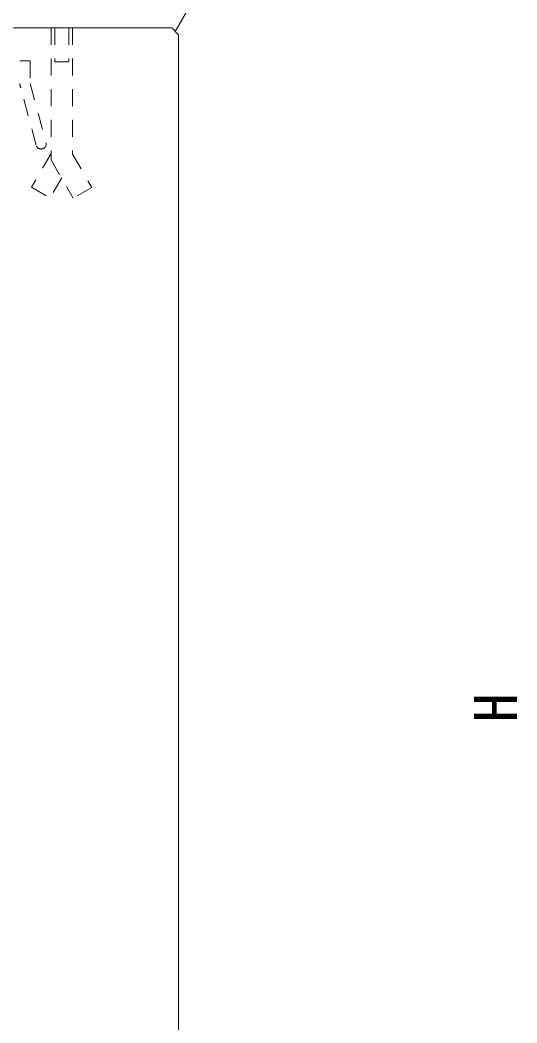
# Model space of a CAD drawing. Units: millimetres at full size; details may follow other scales. Extents: x 77366 to 106166, y -28085 to 6898.
# Drawn here: x 103851 to 104289, y -24430 to -23545 of the extents above; entities that cross this region are included whole.
import ezdxf
from ezdxf.enums import TextEntityAlignment as Align

# ---------------------------------------------------------------- set-up
doc = ezdxf.new("R2010")
doc.units = ezdxf.units.MM
doc.header["$LTSCALE"] = 50
doc.linetypes.add('USER1', pattern=[0.54, 0.3, -0.24])
doc.linetypes.add('USER2', pattern=[1.2, 0.8, -0.4])
for name, color, linetype, lineweight in [('受枠', 3, 'USER2', 9), ('寸法線', 7, 'Continuous', 13), ('引出線', 4, 'Continuous', 13), ('本体', 2, 'Continuous', 20), ('ｲﾝｻｰﾄ', 3, 'USER1', 9)]:
    doc.layers.add(name, color=color, linetype=linetype, lineweight=lineweight)
doc.styles.add('ＭＳ ゴシック', font='')
doc.styles.get('ＭＳ ゴシック').set_extended_font_data('MS Gothic')

# ---------------------------------------------------------------- blocks, each defined once
blk = doc.blocks.new('filled_arrow')
at = {"color": 0, "linetype": 'Continuous', "lineweight": -2}
blk.add_solid([(7.5, 1.25), (0, 0), (7.5, -1.25)], dxfattribs=at)

msp = doc.modelspace()

# ---------------------------------------------------------------- linework, layer by layer
at = {"layer": '受枠', "linetype": 'USER1'}
for p, q in [((103850.8, -23580.94), (103859.8, -23580.94)), ((103859.8, -23580.94), (103859.8, -23600.94)), ((103865.08, -23655.43), (103851.1, -23603.27)), ((103859.8, -23600.94), (103873.77, -23653.1))]:
    msp.add_line(p, q, dxfattribs=at)
for centre, radius, start, end in [((103859.8, -23600.94), 9, 180, 205), ((103869.43, -23654.26), 4.5, 205, 15)]:
    msp.add_arc(centre, radius, start, end, dxfattribs=at)
at = {"layer": '引出線'}
msp.add_lwpolyline([(103987.8, -23554.94), (104088.65, -23380.26), (104151.04, -23380.26)], dxfattribs=at)
at = {"layer": '本体'}
for p, q in [((102696.8, -23551.94), (103984.8, -23551.94)), ((103984.8, -23551.94), (103990.8, -23557.94)), ((103990.8, -23557.94), (103990.8, -24751.94))]:
    msp.add_line(p, q, dxfattribs=at)
at = {"layer": 'ｲﾝｻｰﾄ'}
for p, q in [((103878.3, -23551.94), (103878.3, -23668.41)), ((103878.3, -23551.94), (103897.3, -23551.94)), ((103881.72, -23551.94), (103881.72, -23581.94)), ((103893.88, -23551.94), (103893.88, -23581.94)), ((103897.3, -23551.94), (103897.3, -23663.32)), ((103881.72, -23581.94), (103893.88, -23581.94)), ((103878.3, -23662.61), (103861.08, -23692.44)), ((103878.3, -23668.41), (103897.75, -23702.12)), ((103897.3, -23663.32), (103914.21, -23692.62)), ((103887.8, -23684.16), (103877.53, -23701.94)), ((103861.08, -23692.44), (103877.53, -23701.94)), ((103914.21, -23692.62), (103897.75, -23702.12))]:
    msp.add_line(p, q, dxfattribs=at)

# ---------------------------------------------------------------- block references
at = {"layer": '引出線', "xscale": 0.133, "yscale": 0.133, "rotation": 60}
msp.add_blockref('filled_arrow', (103987.8, -23554.94), dxfattribs=at)

# ---------------------------------------------------------------- texts
at = {"layer": '寸法線', "style": 'ＭＳ ゴシック'}
msp.add_text('H', height=37.98, rotation=90, dxfattribs=at).set_placement((104270.3, -24151.94), align=Align.MIDDLE_CENTER)

doc.saveas('drawing.dxf')
